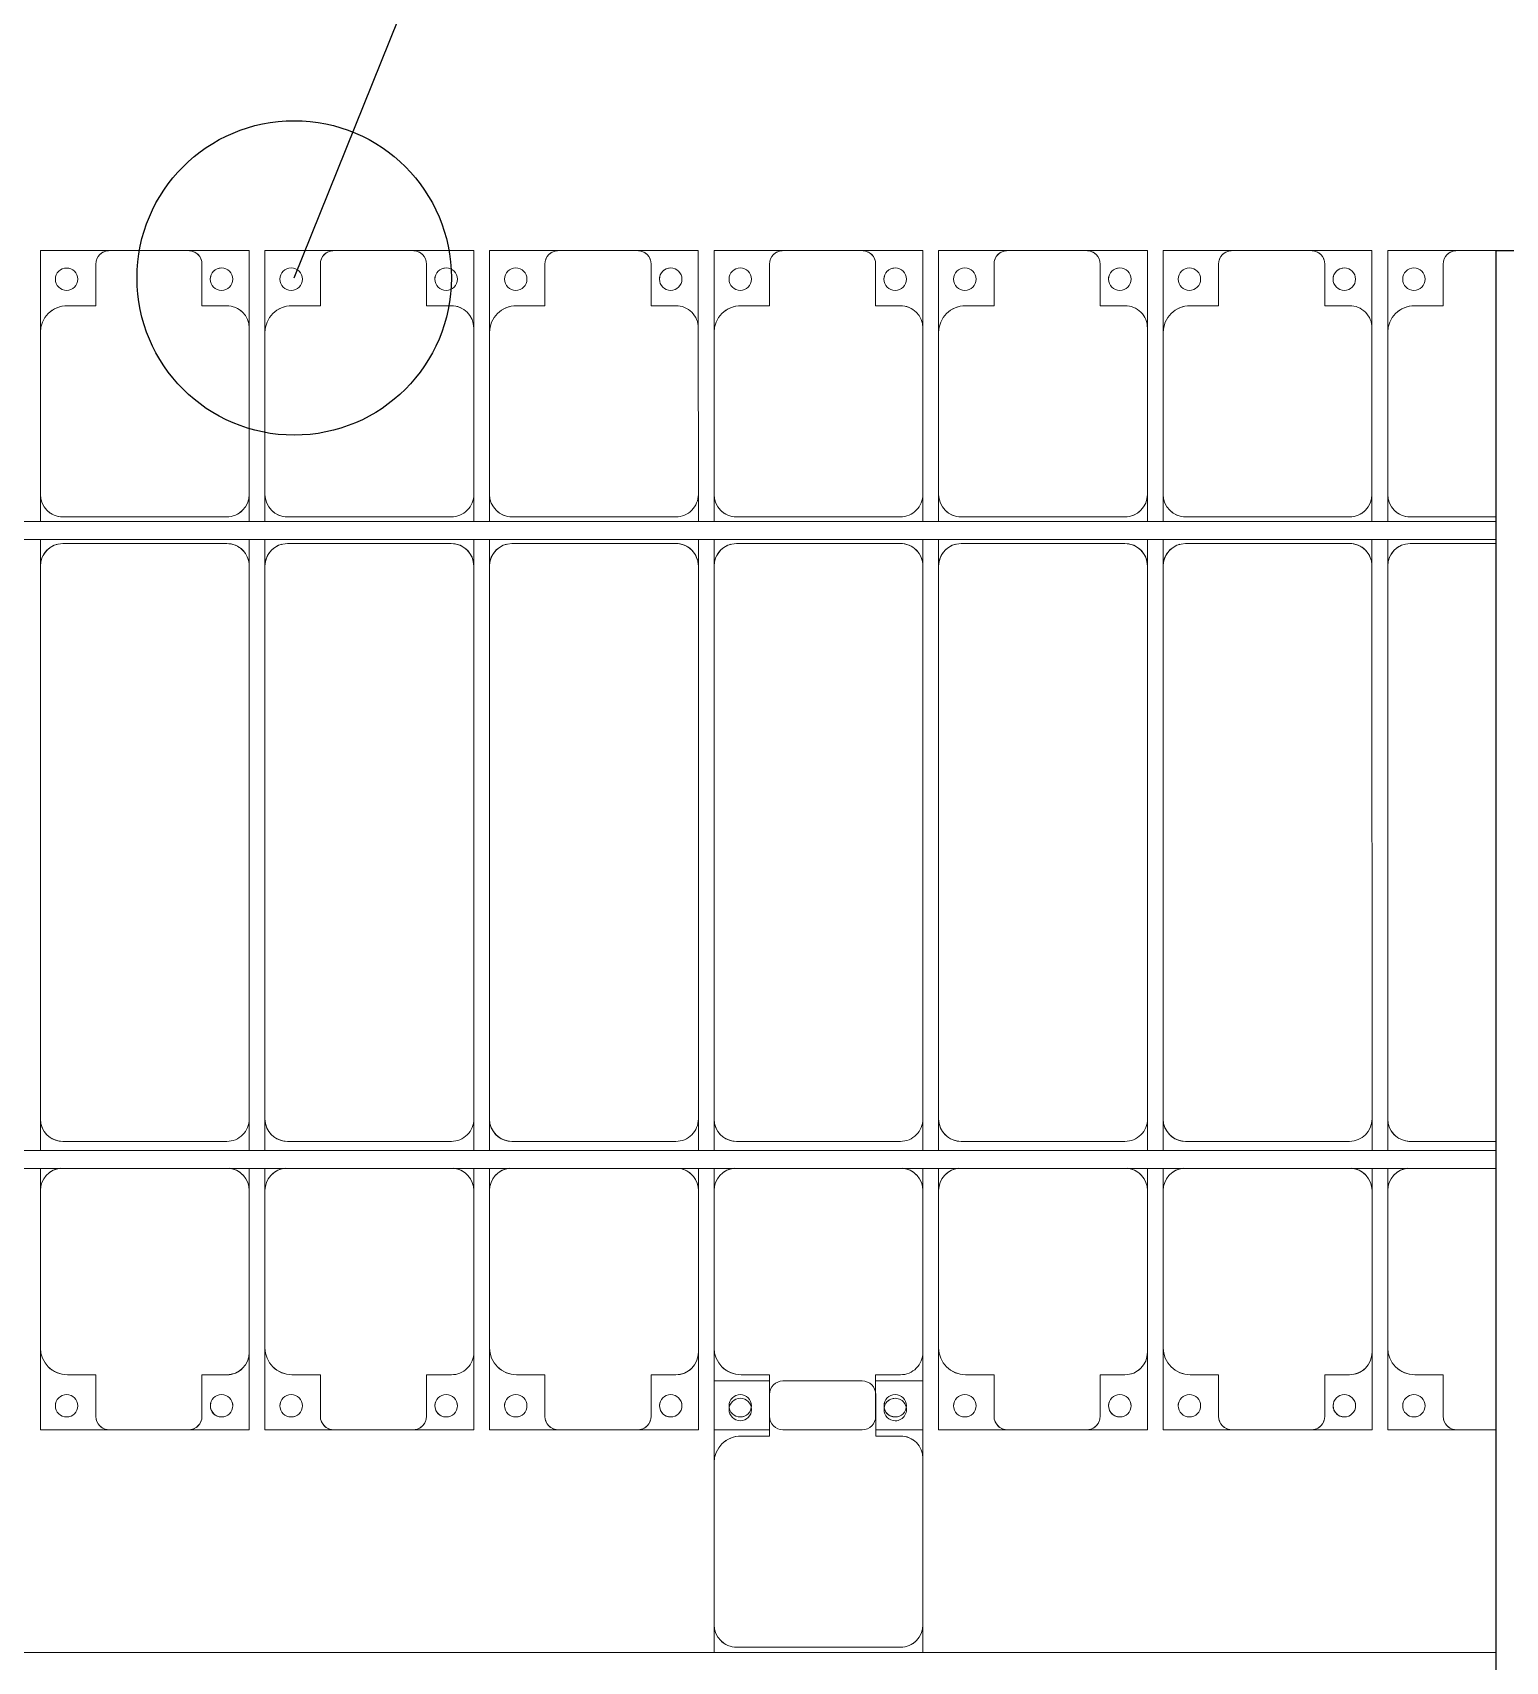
# Model space of a CAD drawing. Header units: millimetres. Extents: x -496478 to -186190, y -204059 to -87354.
# Drawn here: x -400492 to -397212, y -98423 to -94798 of the extents above; entities that cross this region are included whole.
import ezdxf

# ---------------------------------------------------------------- set-up
doc = ezdxf.new("R2010")
doc.units = ezdxf.units.MM
for name, color, linetype, lineweight in [('A-DETL-MBND', 5, 'Continuous', 9), ('A-GENM', 13, 'Continuous', 9), ('S-BEAM', 12, 'Continuous', 9)]:
    doc.layers.add(name, color=color, linetype=linetype, lineweight=lineweight)
doc.layers.add('GC-BICH NEO', color=6, linetype='Continuous')
doc.layers.add('GC-DAY NEO', color=5, linetype='Continuous')

# ---------------------------------------------------------------- blocks, each defined once
blk = doc.blocks.new('Dải phao đi lại kèm đỡ invester - DẢI PHAO ĐI LẠI-V1-BỐ TRÍ KHUNG KẾT CẤU BÈ PIN 01')
at = {"layer": 'A-DETL-MBND', "color": 8}
for p, q in [((38258.4, 1312.2), (38411.8, 1312.2)), ((38258.4, 1129.7), (38258.4, 1312.2)), ((38411.8, 1312.2), (38258.4, 1312.2)), ((38588.2, 1312.2), (38411.8, 1312.2)), ((38588.2, 1312.2), (38723.4, 1312.2)), ((38723.4, 1312.2), (38588.2, 1312.2)), ((38723.4, 1312.2), (38723.4, 1139.7)), ((38758.4, 1312.2), (38911.8, 1312.2)), ((38758.4, 1129.7), (38758.4, 1312.2)), ((38911.8, 1312.2), (38758.4, 1312.2)), ((39088.2, 1312.2), (38911.8, 1312.2)), ((39088.2, 1312.2), (39223.4, 1312.2)), ((39223.4, 1312.2), (39088.2, 1312.2)), ((39223.4, 1312.2), (39223.4, 1139.7)), ((39258.4, 1312.2), (39411.8, 1312.2)), ((39258.4, 1129.7), (39258.4, 1312.2)), ((39411.8, 1312.2), (39258.4, 1312.2)), ((39588.2, 1312.2), (39411.8, 1312.2)), ((39588.2, 1312.2), (39723.4, 1312.2)), ((39723.4, 1312.2), (39588.2, 1312.2)), ((39723.4, 1312.2), (39723.4, 1139.7)), ((39758.4, 1312.2), (39911.8, 1312.2)), ((39758.4, 1129.7), (39758.4, 1312.2)), ((39911.8, 1312.2), (39758.4, 1312.2)), ((40088.2, 1312.2), (39911.8, 1312.2)), ((40088.2, 1312.2), (40223.4, 1312.2)), ((40223.4, 1312.2), (40088.2, 1312.2)), ((40223.4, 1312.2), (40223.4, 1139.7)), ((40258.4, 1312.2), (40411.8, 1312.2)), ((40258.4, 1129.7), (40258.4, 1312.2)), ((40411.8, 1312.2), (40258.4, 1312.2)), ((40588.2, 1312.2), (40411.8, 1312.2)), ((40588.2, 1312.2), (40723.4, 1312.2)), ((40723.4, 1312.2), (40588.2, 1312.2)), ((40723.4, 1312.2), (40723.4, 1139.7)), ((40758.4, 1312.2), (40911.8, 1312.2)), ((40758.4, 1129.7), (40758.4, 1312.2)), ((40911.8, 1312.2), (40758.4, 1312.2)), ((41088.2, 1312.2), (40911.8, 1312.2)), ((41088.2, 1312.2), (41223.4, 1312.2)), ((41223.4, 1312.2), (41088.2, 1312.2)), ((41223.4, 1312.2), (41223.4, 1139.7)), ((41258.4, 1312.2), (41411.8, 1312.2)), ((41258.4, 1129.7), (41258.4, 1312.2)), ((41411.8, 1312.2), (41258.4, 1312.2)), ((41500, 1312.2), (41411.8, 1312.2)), ((38381.8, 1282.2), (38381.8, 1189.7)), ((38618.2, 1189.7), (38618.2, 1282.2)), ((38881.8, 1282.2), (38881.8, 1189.7)), ((39118.2, 1189.7), (39118.2, 1282.2)), ((39381.8, 1282.2), (39381.8, 1189.7)), ((39618.2, 1189.7), (39618.2, 1282.2)), ((39881.8, 1282.2), (39881.8, 1189.7)), ((40118.2, 1189.7), (40118.2, 1282.2)), ((40381.8, 1282.2), (40381.8, 1189.7)), ((40618.2, 1189.7), (40618.2, 1282.2)), ((40881.8, 1282.2), (40881.8, 1189.7)), ((41118.2, 1189.7), (41118.2, 1282.2)), ((41381.8, 1282.2), (41381.8, 1189.7)), ((38381.8, 1189.7), (38318.4, 1189.7)), ((38673.4, 1189.7), (38618.2, 1189.7)), ((38881.8, 1189.7), (38818.4, 1189.7)), ((39173.4, 1189.7), (39118.2, 1189.7)), ((39381.8, 1189.7), (39318.4, 1189.7)), ((39673.4, 1189.7), (39618.2, 1189.7)), ((39881.8, 1189.7), (39818.4, 1189.7)), ((40173.4, 1189.7), (40118.2, 1189.7)), ((40381.8, 1189.7), (40318.4, 1189.7)), ((40673.4, 1189.7), (40618.2, 1189.7)), ((40881.8, 1189.7), (40818.4, 1189.7)), ((41173.4, 1189.7), (41118.2, 1189.7)), ((41381.8, 1189.7), (41318.4, 1189.7)), ((38258.4, 1129.7), (38258.4, 769.7)), ((38723.4, 769.7), (38723.4, 1139.7)), ((38758.4, 1129.7), (38758.4, 769.7)), ((39223.4, 769.7), (39223.4, 1139.7)), ((39258.4, 1129.7), (39258.4, 769.7)), ((39723.4, 769.7), (39723.4, 1139.7)), ((39758.4, 1129.7), (39758.4, 769.7)), ((40223.4, 769.7), (40223.4, 1139.7)), ((40258.4, 1129.7), (40258.4, 769.7)), ((40723.4, 769.7), (40723.4, 1139.7)), ((40758.4, 1129.7), (40758.4, 769.7)), ((41223.4, 769.7), (41223.4, 1139.7)), ((41258.4, 1129.7), (41258.4, 769.7)), ((38258.4, 709.7), (38258.4, 769.7)), ((38723.4, 769.7), (38723.4, 709.7)), ((38758.4, 709.7), (38758.4, 769.7)), ((39223.4, 769.7), (39223.4, 709.7)), ((39258.4, 709.7), (39258.4, 769.7)), ((39723.4, 769.7), (39723.4, 709.7)), ((39758.4, 709.7), (39758.4, 769.7)), ((40223.4, 769.7), (40223.4, 709.7)), ((40258.4, 709.7), (40258.4, 769.7)), ((40723.4, 769.7), (40723.4, 709.7)), ((40758.4, 709.7), (40758.4, 769.7)), ((41223.4, 769.7), (41223.4, 709.7)), ((41258.4, 709.7), (41258.4, 769.7)), ((38308.4, 719.7), (38673.4, 719.7)), ((38808.4, 719.7), (39173.4, 719.7)), ((39308.4, 719.7), (39673.4, 719.7)), ((39808.4, 719.7), (40173.4, 719.7)), ((40308.4, 719.7), (40673.4, 719.7)), ((40808.4, 719.7), (41173.4, 719.7)), ((41308.4, 719.7), (41500, 719.7)), ((38258.4, 610.3), (38258.4, 669.7)), ((38673.4, 660.3), (38308.4, 660.3)), ((38723.4, 669.7), (38723.4, 610.3)), ((38758.4, 610.3), (38758.4, 669.7)), ((39173.4, 660.3), (38808.4, 660.3)), ((39223.4, 669.7), (39223.4, 610.3)), ((39258.4, 610.3), (39258.4, 669.7)), ((39673.4, 660.3), (39308.4, 660.3)), ((39723.4, 669.7), (39723.4, 610.3)), ((39758.4, 610.3), (39758.4, 669.7)), ((40173.4, 660.3), (39808.4, 660.3)), ((40223.4, 669.7), (40223.4, 610.3)), ((40258.4, 610.3), (40258.4, 669.7)), ((40673.4, 660.3), (40308.4, 660.3)), ((40723.4, 669.7), (40723.4, 610.3)), ((40758.4, 610.3), (40758.4, 669.7)), ((41173.4, 660.3), (40808.4, 660.3)), ((41223.4, 669.7), (41223.4, 610.3)), ((41258.4, 610.3), (41258.4, 669.7)), ((41500, 660.3), (41308.4, 660.3)), ((38258.4, 610.3), (38258.4, -620.3)), ((38723.4, -620.3), (38723.4, 610.3)), ((38758.4, 610.3), (38758.4, -620.3)), ((39223.4, -620.3), (39223.4, 610.3)), ((39258.4, 610.3), (39258.4, -620.3)), ((39723.4, -620.3), (39723.4, 610.3)), ((39758.4, 610.3), (39758.4, -620.3)), ((40223.4, -620.3), (40223.4, 610.3)), ((40258.4, 610.3), (40258.4, -620.3)), ((40723.4, -620.3), (40723.4, 610.3)), ((40758.4, 610.3), (40758.4, -620.3)), ((41223.4, -620.3), (41223.4, 610.3)), ((41258.4, 610.3), (41258.4, -620.3)), ((38258.4, -690.3), (38258.4, -620.3)), ((38723.4, -620.3), (38723.4, -690.3)), ((38758.4, -690.3), (38758.4, -620.3)), ((39223.4, -620.3), (39223.4, -690.3)), ((39258.4, -690.3), (39258.4, -620.3)), ((39723.4, -620.3), (39723.4, -690.3)), ((39758.4, -690.3), (39758.4, -620.3)), ((40223.4, -620.3), (40223.4, -690.3)), ((40258.4, -690.3), (40258.4, -620.3)), ((40723.4, -620.3), (40723.4, -690.3)), ((40758.4, -690.3), (40758.4, -620.3)), ((41223.4, -620.3), (41223.4, -690.3)), ((41258.4, -690.3), (41258.4, -620.3)), ((38308.4, -670.3), (38673.4, -670.3)), ((38808.4, -670.3), (39173.4, -670.3)), ((39308.4, -670.3), (39673.4, -670.3)), ((39808.4, -670.3), (40173.4, -670.3)), ((40308.4, -670.3), (40673.4, -670.3)), ((40808.4, -670.3), (41173.4, -670.3)), ((41308.4, -670.3), (41500, -670.3)), ((38258.4, -779.7), (38258.4, -730.3)), ((38723.4, -730.3), (38723.4, -779.7)), ((38758.4, -779.7), (38758.4, -730.3)), ((39223.4, -730.3), (39223.4, -779.7)), ((39258.4, -779.7), (39258.4, -730.3)), ((39723.4, -730.3), (39723.4, -779.7)), ((39758.4, -779.7), (39758.4, -730.3)), ((40223.4, -730.3), (40223.4, -779.7)), ((40258.4, -779.7), (40258.4, -730.3)), ((40723.4, -730.3), (40723.4, -779.7)), ((40758.4, -779.7), (40758.4, -730.3)), ((41223.4, -730.3), (41223.4, -779.7)), ((41258.4, -779.7), (41258.4, -730.3)), ((38258.4, -779.7), (38258.4, -1129.7)), ((38723.4, -1139.7), (38723.4, -779.7)), ((38758.4, -779.7), (38758.4, -1129.7)), ((39223.4, -1139.7), (39223.4, -779.7)), ((39258.4, -779.7), (39258.4, -1129.7)), ((39723.4, -1139.7), (39723.4, -779.7)), ((39758.4, -779.7), (39758.4, -1129.7)), ((40223.4, -1139.7), (40223.4, -779.7)), ((40258.4, -779.7), (40258.4, -1129.7)), ((40723.4, -1139.7), (40723.4, -779.7)), ((40758.4, -779.7), (40758.4, -1129.7)), ((41223.4, -1139.7), (41223.4, -779.7)), ((41258.4, -779.7), (41258.4, -1129.7)), ((38258.4, -1312.2), (38258.4, -1129.7)), ((38723.4, -1139.7), (38723.4, -1312.2)), ((38758.4, -1312.2), (38758.4, -1129.7)), ((39223.4, -1139.7), (39223.4, -1312.2)), ((39258.4, -1312.2), (39258.4, -1129.7)), ((39723.4, -1139.7), (39723.4, -1312.2)), ((39758.4, -1312.2), (39758.4, -1129.7)), ((40223.4, -1139.7), (40223.4, -1312.2)), ((40258.4, -1312.2), (40258.4, -1129.7)), ((40723.4, -1139.7), (40723.4, -1312.2)), ((40758.4, -1312.2), (40758.4, -1129.7)), ((41223.4, -1139.7), (41223.4, -1312.2)), ((41258.4, -1312.2), (41258.4, -1129.7)), ((38318.4, -1189.7), (38381.8, -1189.7)), ((38381.8, -1189.7), (38381.8, -1282.2)), ((38618.2, -1282.2), (38618.2, -1189.7)), ((38618.2, -1189.7), (38673.4, -1189.7)), ((38818.4, -1189.7), (38881.8, -1189.7)), ((38881.8, -1189.7), (38881.8, -1282.2)), ((39118.2, -1282.2), (39118.2, -1189.7)), ((39118.2, -1189.7), (39173.4, -1189.7)), ((39318.4, -1189.7), (39381.8, -1189.7)), ((39381.8, -1189.7), (39381.8, -1282.2)), ((39618.2, -1282.2), (39618.2, -1189.7)), ((39618.2, -1189.7), (39673.4, -1189.7)), ((39818.4, -1189.7), (39881.8, -1189.7)), ((39881.8, -1189.7), (39881.8, -1282.2)), ((40118.2, -1282.2), (40118.2, -1189.7)), ((40118.2, -1189.7), (40173.4, -1189.7)), ((40318.4, -1189.7), (40381.8, -1189.7)), ((40381.8, -1189.7), (40381.8, -1282.2)), ((40618.2, -1282.2), (40618.2, -1189.7)), ((40618.2, -1189.7), (40673.4, -1189.7)), ((40818.4, -1189.7), (40881.8, -1189.7)), ((40881.8, -1189.7), (40881.8, -1282.2)), ((41118.2, -1282.2), (41118.2, -1189.7)), ((41118.2, -1189.7), (41173.4, -1189.7)), ((41318.4, -1189.7), (41381.8, -1189.7)), ((41381.8, -1189.7), (41381.8, -1282.2)), ((38411.8, -1312.2), (38258.4, -1312.2)), ((38258.4, -1312.2), (38411.8, -1312.2)), ((38411.8, -1312.2), (38588.2, -1312.2)), ((38723.4, -1312.2), (38588.2, -1312.2)), ((38588.2, -1312.2), (38723.4, -1312.2)), ((38911.8, -1312.2), (38758.4, -1312.2)), ((38758.4, -1312.2), (38911.8, -1312.2)), ((38911.8, -1312.2), (39088.2, -1312.2)), ((39223.4, -1312.2), (39088.2, -1312.2)), ((39088.2, -1312.2), (39223.4, -1312.2)), ((39411.8, -1312.2), (39258.4, -1312.2)), ((39258.4, -1312.2), (39411.8, -1312.2)), ((39411.8, -1312.2), (39588.2, -1312.2)), ((39723.4, -1312.2), (39588.2, -1312.2)), ((39588.2, -1312.2), (39723.4, -1312.2)), ((39881.8, -1312.2), (39758.4, -1312.2)), ((39911.8, -1312.2), (40088.2, -1312.2)), ((40223.4, -1312.2), (40118.2, -1312.2)), ((40411.8, -1312.2), (40258.4, -1312.2)), ((40258.4, -1312.2), (40411.8, -1312.2)), ((40411.8, -1312.2), (40588.2, -1312.2)), ((40723.4, -1312.2), (40588.2, -1312.2)), ((40588.2, -1312.2), (40723.4, -1312.2)), ((40911.8, -1312.2), (40758.4, -1312.2)), ((40758.4, -1312.2), (40911.8, -1312.2)), ((40911.8, -1312.2), (41088.2, -1312.2)), ((41223.4, -1312.2), (41088.2, -1312.2)), ((41088.2, -1312.2), (41223.4, -1312.2)), ((41411.8, -1312.2), (41258.4, -1312.2)), ((41258.4, -1312.2), (41411.8, -1312.2)), ((41411.8, -1312.2), (41500, -1312.2))]:
    blk.add_line(p, q, dxfattribs=at)
for centre, radius, start, end in [((38411.8, 1282.2), 30, 90, 180), ((38411.8, 1282.2), 30, 90, 165), ((38411.8, 1282.2), 30, 90, 105), ((38411.8, 1282.2), 30, 90, 105), ((38588.2, 1282.2), 30, 360, 90), ((38588.2, 1282.2), 30, 75, 90), ((38588.2, 1282.2), 30, 15, 90), ((38588.2, 1282.2), 30, 75, 90), ((38911.8, 1282.2), 30, 90, 180), ((38911.8, 1282.2), 30, 90, 165), ((38911.8, 1282.2), 30, 90, 105), ((38911.8, 1282.2), 30, 90, 105), ((39088.2, 1282.2), 30, 360, 90), ((39088.2, 1282.2), 30, 75, 90), ((39088.2, 1282.2), 30, 15, 90), ((39088.2, 1282.2), 30, 75, 90), ((39411.8, 1282.2), 30, 90, 180), ((39411.8, 1282.2), 30, 90, 165), ((39411.8, 1282.2), 30, 90, 105), ((39411.8, 1282.2), 30, 90, 105), ((39588.2, 1282.2), 30, 360, 90), ((39588.2, 1282.2), 30, 75, 90), ((39588.2, 1282.2), 30, 15, 90), ((39588.2, 1282.2), 30, 75, 90), ((39911.8, 1282.2), 30, 90, 180), ((39911.8, 1282.2), 30, 90, 165), ((39911.8, 1282.2), 30, 90, 105), ((39911.8, 1282.2), 30, 90, 105), ((40088.2, 1282.2), 30, 360, 90), ((40088.2, 1282.2), 30, 75, 90), ((40088.2, 1282.2), 30, 15, 90), ((40088.2, 1282.2), 30, 75, 90), ((40411.8, 1282.2), 30, 90, 180), ((40411.8, 1282.2), 30, 90, 165), ((40411.8, 1282.2), 30, 90, 105), ((40411.8, 1282.2), 30, 90, 105), ((40588.2, 1282.2), 30, 0, 90), ((40588.2, 1282.2), 30, 75, 90), ((40588.2, 1282.2), 30, 15, 90), ((40588.2, 1282.2), 30, 75, 90), ((40911.8, 1282.2), 30, 90, 180), ((40911.8, 1282.2), 30, 90, 165), ((40911.8, 1282.2), 30, 90, 105), ((40911.8, 1282.2), 30, 90, 105), ((41088.2, 1282.2), 30, 0, 90), ((41088.2, 1282.2), 30, 75, 90), ((41088.2, 1282.2), 30, 15, 90), ((41088.2, 1282.2), 30, 75, 90), ((41411.8, 1282.2), 30, 90, 180), ((41411.8, 1282.2), 30, 90, 165), ((41411.8, 1282.2), 30, 90, 105), ((41411.8, 1282.2), 30, 90, 105), ((38316.8, 1248.6), 25, 90, 270), ((38316.8, 1248.6), 25, 270, 90), ((38661.8, 1248.6), 25, 90, 270), ((38661.8, 1248.6), 25, 120, 135), ((38661.8, 1248.6), 25, 90, 105), ((38661.8, 1248.6), 25, 270, 90), ((38816.8, 1248.6), 25, 90, 270), ((38816.8, 1248.6), 25, 270, 90), ((39161.8, 1248.6), 25, 90, 270), ((39161.8, 1248.6), 25, 120, 135), ((39161.8, 1248.6), 25, 90, 105), ((39161.8, 1248.6), 25, 270, 90), ((39316.8, 1248.6), 25, 90, 270), ((39316.8, 1248.6), 25, 270, 90), ((39661.8, 1248.6), 25, 90, 270), ((39661.8, 1248.6), 25, 120, 135), ((39661.8, 1248.6), 25, 90, 105), ((39661.8, 1248.6), 25, 270, 90), ((39816.8, 1248.6), 25, 90, 270), ((39816.8, 1248.6), 25, 270, 90), ((40161.8, 1248.6), 25, 90, 270), ((40161.8, 1248.6), 25, 120, 135), ((40161.8, 1248.6), 25, 90, 105), ((40161.8, 1248.6), 25, 270, 90), ((40316.8, 1248.6), 25, 90, 270), ((40316.8, 1248.6), 25, 270, 90), ((40661.8, 1248.6), 25, 90, 270), ((40661.8, 1248.6), 25, 120, 135), ((40661.8, 1248.6), 25, 90, 105), ((40661.8, 1248.6), 25, 270, 90), ((40816.8, 1248.6), 25, 90, 270), ((40816.8, 1248.6), 25, 270, 90), ((41161.8, 1248.6), 25, 90, 270), ((41161.8, 1248.6), 25, 120, 135), ((41161.8, 1248.6), 25, 90, 105), ((41161.8, 1248.6), 25, 270, 90), ((41316.8, 1248.6), 25, 90, 270), ((41316.8, 1248.6), 25, 270, 90), ((38661.8, 1248.6), 25, 150, 180), ((39161.8, 1248.6), 25, 150, 180), ((39661.8, 1248.6), 25, 150, 180), ((40161.8, 1248.6), 25, 150, 180), ((40661.8, 1248.6), 25, 150, 180), ((41161.8, 1248.6), 25, 150, 180), ((38318.4, 1129.7), 60, 90, 180), ((38318.4, 1129.7), 60, 90, 135), ((38673.4, 1139.7), 50, 0, 90), ((38673.4, 1139.7), 50, 45, 90), ((38818.4, 1129.7), 60, 90, 180), ((38818.4, 1129.7), 60, 90, 135), ((39173.4, 1139.7), 50, 0, 90), ((39173.4, 1139.7), 50, 45, 90), ((39318.4, 1129.7), 60, 90, 180), ((39318.4, 1129.7), 60, 90, 135), ((39673.4, 1139.7), 50, 360, 90), ((39673.4, 1139.7), 50, 45, 90), ((39818.4, 1129.7), 60, 90, 180), ((39818.4, 1129.7), 60, 90, 135), ((40173.4, 1139.7), 50, 0, 90), ((40173.4, 1139.7), 50, 45, 90), ((40318.4, 1129.7), 60, 90, 180), ((40318.4, 1129.7), 60, 90, 135), ((40673.4, 1139.7), 50, 360, 90), ((40673.4, 1139.7), 50, 45, 90), ((40818.4, 1129.7), 60, 90, 180), ((40818.4, 1129.7), 60, 90, 135), ((41173.4, 1139.7), 50, 360, 90), ((41173.4, 1139.7), 50, 45, 90), ((41318.4, 1129.7), 60, 90, 180), ((41318.4, 1129.7), 60, 90, 135), ((38308.4, 769.7), 50, 180, 270), ((38673.4, 769.7), 50, 270, 360), ((38808.4, 769.7), 50, 180, 270), ((39173.4, 769.7), 50, 270, 0), ((39308.4, 769.7), 50, 180, 270), ((39673.4, 769.7), 50, 270, 0), ((39808.4, 769.7), 50, 180, 270), ((40173.4, 769.7), 50, 270, 0), ((40308.4, 769.7), 50, 180, 270), ((40673.4, 769.7), 50, 270, 360), ((40808.4, 769.7), 50, 180, 270), ((41173.4, 769.7), 50, 270, 360), ((41308.4, 769.7), 50, 180, 270), ((38308.4, 769.7), 50, 225, 270), ((38673.4, 769.7), 50, 270, 315), ((38808.4, 769.7), 50, 225, 270), ((39173.4, 769.7), 50, 270, 315), ((39308.4, 769.7), 50, 225, 270), ((39673.4, 769.7), 50, 270, 315), ((39808.4, 769.7), 50, 225, 270), ((40173.4, 769.7), 50, 270, 315), ((40308.4, 769.7), 50, 225, 270), ((40673.4, 769.7), 50, 270, 315), ((40808.4, 769.7), 50, 225, 270), ((41173.4, 769.7), 50, 270, 315), ((41308.4, 769.7), 50, 225, 270), ((38308.4, 610.3), 50, 90, 180), ((38308.4, 610.3), 50, 105, 180), ((38673.4, 610.3), 50, 360, 90), ((38673.4, 610.3), 50, 15, 90), ((38808.4, 610.3), 50, 90, 180), ((38808.4, 610.3), 50, 105, 180), ((39173.4, 610.3), 50, 0, 90), ((39173.4, 610.3), 50, 15, 90), ((39308.4, 610.3), 50, 90, 180), ((39308.4, 610.3), 50, 105, 180), ((39673.4, 610.3), 50, 360, 90), ((39673.4, 610.3), 50, 15, 90), ((39808.4, 610.3), 50, 90, 180), ((39808.4, 610.3), 50, 105, 180), ((40173.4, 610.3), 50, 360, 90), ((40173.4, 610.3), 50, 15, 90), ((40308.4, 610.3), 50, 90, 180), ((40308.4, 610.3), 50, 105, 180), ((40673.4, 610.3), 50, 0, 90), ((40673.4, 610.3), 50, 15, 90), ((40808.4, 610.3), 50, 90, 180), ((40808.4, 610.3), 50, 105, 180), ((41173.4, 610.3), 50, 360, 90), ((41173.4, 610.3), 50, 15, 90), ((41308.4, 610.3), 50, 90, 180), ((41308.4, 610.3), 50, 120, 180), ((38308.4, -620.3), 50, 180, 270), ((38308.4, -620.3), 50, 195, 270), ((38673.4, -620.3), 50, 270, 0), ((38673.4, -620.3), 50, 270, 0), ((38808.4, -620.3), 50, 180, 270), ((38808.4, -620.3), 50, 195, 270), ((39173.4, -620.3), 50, 270, 0), ((39173.4, -620.3), 50, 270, 0), ((39308.4, -620.3), 50, 180, 270), ((39308.4, -620.3), 50, 195, 270), ((39673.4, -620.3), 50, 270, 0), ((39673.4, -620.3), 50, 270, 0), ((39808.4, -620.3), 50, 180, 270), ((39808.4, -620.3), 50, 195, 270), ((40173.4, -620.3), 50, 270, 0), ((40173.4, -620.3), 50, 270, 0), ((40308.4, -620.3), 50, 180, 270), ((40308.4, -620.3), 50, 195, 270), ((40673.4, -620.3), 50, 270, 0), ((40673.4, -620.3), 50, 270, 0), ((40808.4, -620.3), 50, 180, 270), ((40808.4, -620.3), 50, 195, 270), ((41173.4, -620.3), 50, 270, 360), ((41173.4, -620.3), 50, 270, 360), ((41308.4, -620.3), 50, 180, 270), ((41308.4, -620.3), 50, 195, 240), ((41308.4, -620.3), 50, 255, 270), ((38308.4, -779.7), 50, 95.7981, 180), ((38308.4, -779.7), 50, 95.7981, 135), ((38673.4, -779.7), 50, 0, 84.2019), ((38673.4, -779.7), 50, 45, 84.2019), ((38808.4, -779.7), 50, 95.7981, 180), ((38808.4, -779.7), 50, 95.7981, 135), ((39173.4, -779.7), 50, 0, 84.2019), ((39173.4, -779.7), 50, 45, 84.2019), ((39308.4, -779.7), 50, 95.7981, 180), ((39308.4, -779.7), 50, 95.7981, 135), ((39673.4, -779.7), 50, 0, 77.2174), ((39673.4, -779.7), 50, 45, 77.2174), ((39808.4, -779.7), 50, 95.7981, 180), ((39808.4, -779.7), 50, 95.7981, 135), ((40173.4, -779.7), 50, 0, 84.2019), ((40173.4, -779.7), 50, 45, 84.2019), ((40308.4, -779.7), 50, 95.7981, 180), ((40308.4, -779.7), 50, 95.7981, 135), ((40673.4, -779.7), 50, 0, 84.2019), ((40673.4, -779.7), 50, 45, 84.2019), ((40808.4, -779.7), 50, 95.7981, 180), ((40808.4, -779.7), 50, 95.7981, 135), ((41173.4, -779.7), 50, 0, 84.2019), ((41173.4, -779.7), 50, 45, 84.2019), ((41308.4, -779.7), 50, 95.7981, 180), ((41308.4, -779.7), 50, 95.7981, 135), ((38318.4, -1129.7), 60, 180, 270), ((38673.4, -1139.7), 50, 270, 360), ((38818.4, -1129.7), 60, 180, 270), ((39173.4, -1139.7), 50, 270, 0), ((39318.4, -1129.7), 60, 180, 270), ((39673.4, -1139.7), 50, 270, 360), ((39818.4, -1129.7), 60, 180, 270), ((40173.4, -1139.7), 50, 270, 0), ((40318.4, -1129.7), 60, 180, 270), ((40673.4, -1139.7), 50, 270, 360), ((40818.4, -1129.7), 60, 180, 270), ((41173.4, -1139.7), 50, 270, 360), ((41318.4, -1129.7), 60, 180, 270), ((38318.4, -1129.7), 60, 225, 270), ((38673.4, -1139.7), 50, 270, 315), ((38818.4, -1129.7), 60, 225, 270), ((39173.4, -1139.7), 50, 270, 315), ((39318.4, -1129.7), 60, 225, 270), ((39673.4, -1139.7), 50, 270, 315), ((39818.4, -1129.7), 60, 225, 270), ((40173.4, -1139.7), 50, 270, 315), ((40318.4, -1129.7), 60, 225, 270), ((40673.4, -1139.7), 50, 270, 315), ((40818.4, -1129.7), 60, 225, 270), ((41173.4, -1139.7), 50, 270, 315), ((41318.4, -1129.7), 60, 225, 270), ((38316.8, -1258.6), 25, 90, 270), ((38316.8, -1258.6), 25, 165, 180), ((38316.8, -1258.6), 25, 270, 90), ((38661.8, -1258.6), 25, 90, 270), ((38661.8, -1258.6), 25, 165, 270), ((38661.8, -1258.6), 25, 270, 90), ((38661.8, -1258.6), 25, 360, 15), ((38816.8, -1258.6), 25, 90, 270), ((38816.8, -1258.6), 25, 165, 180), ((38816.8, -1258.6), 25, 270, 90), ((39161.8, -1258.6), 25, 90, 270), ((39161.8, -1258.6), 25, 165, 270), ((39161.8, -1258.6), 25, 270, 90), ((39161.8, -1258.6), 25, 0, 15), ((39316.8, -1258.6), 25, 90, 270), ((39316.8, -1258.6), 25, 165, 180), ((39316.8, -1258.6), 25, 270, 90), ((39661.8, -1258.6), 25, 90, 270), ((39661.8, -1258.6), 25, 165, 270), ((39661.8, -1258.6), 25, 270, 90), ((39661.8, -1258.6), 25, 0, 15), ((39816.8, -1258.6), 25, 90, 270), ((39816.8, -1258.6), 25, 270, 90), ((40161.8, -1258.6), 25, 90, 270), ((40161.8, -1258.6), 25, 165, 270), ((40161.8, -1258.6), 25, 270, 90), ((40316.8, -1258.6), 25, 90, 270), ((40316.8, -1258.6), 25, 165, 180), ((40316.8, -1258.6), 25, 270, 90), ((40661.8, -1258.6), 25, 90, 270), ((40661.8, -1258.6), 25, 165, 270), ((40661.8, -1258.6), 25, 270, 90), ((40661.8, -1258.6), 25, 0, 15), ((40816.8, -1258.6), 25, 90, 270), ((40816.8, -1258.6), 25, 165, 180), ((40816.8, -1258.6), 25, 270, 90), ((41161.8, -1258.6), 25, 90, 270), ((41161.8, -1258.6), 25, 165, 270), ((41161.8, -1258.6), 25, 270, 90), ((41161.8, -1258.6), 25, 360, 15), ((41316.8, -1258.6), 25, 90, 270), ((41316.8, -1258.6), 25, 165, 180), ((41316.8, -1258.6), 25, 270, 90), ((38316.8, -1258.6), 25, 270, 285), ((38411.8, -1282.2), 30, 180, 270), ((38411.8, -1282.2), 30, 195, 270), ((38588.2, -1282.2), 30, 270, 360), ((38588.2, -1282.2), 30, 270, 345), ((38588.2, -1282.2), 30, 315, 330), ((38588.2, -1282.2), 30, 315, 330), ((38816.8, -1258.6), 25, 270, 285), ((38911.8, -1282.2), 30, 180, 270), ((38911.8, -1282.2), 30, 195, 270), ((39088.2, -1282.2), 30, 270, 0), ((39088.2, -1282.2), 30, 270, 345), ((39088.2, -1282.2), 30, 315, 330), ((39088.2, -1282.2), 30, 315, 330), ((39316.8, -1258.6), 25, 270, 285), ((39411.8, -1282.2), 30, 180, 270), ((39411.8, -1282.2), 30, 195, 270), ((39588.2, -1282.2), 30, 270, 0), ((39588.2, -1282.2), 30, 270, 345), ((39588.2, -1282.2), 30, 315, 330), ((39588.2, -1282.2), 30, 315, 330), ((39816.8, -1258.6), 25, 270, 285), ((39911.8, -1282.2), 30, 180, 270), ((40088.2, -1282.2), 30, 270, 360), ((40316.8, -1258.6), 25, 270, 285), ((40411.8, -1282.2), 30, 180, 270), ((40411.8, -1282.2), 30, 195, 270), ((40588.2, -1282.2), 30, 270, 0), ((40588.2, -1282.2), 30, 270, 345), ((40588.2, -1282.2), 30, 315, 330), ((40588.2, -1282.2), 30, 315, 330), ((40816.8, -1258.6), 25, 270, 285), ((40911.8, -1282.2), 30, 180, 270), ((40911.8, -1282.2), 30, 195, 270), ((41088.2, -1282.2), 30, 270, 0), ((41088.2, -1282.2), 30, 270, 345), ((41088.2, -1282.2), 30, 315, 330), ((41088.2, -1282.2), 30, 315, 330), ((41316.8, -1258.6), 25, 270, 285), ((41411.8, -1282.2), 30, 180, 270), ((41411.8, -1282.2), 30, 195, 270), ((38411.8, -1282.2), 30, 255, 270), ((38411.8, -1282.2), 30, 255, 270), ((38588.2, -1282.2), 30, 270, 285), ((38588.2, -1282.2), 30, 270, 285), ((38911.8, -1282.2), 30, 255, 270), ((38911.8, -1282.2), 30, 255, 270), ((39088.2, -1282.2), 30, 270, 285), ((39088.2, -1282.2), 30, 270, 285), ((39411.8, -1282.2), 30, 255, 270), ((39411.8, -1282.2), 30, 255, 270), ((39588.2, -1282.2), 30, 270, 285), ((39588.2, -1282.2), 30, 270, 285), ((40411.8, -1282.2), 30, 255, 270), ((40411.8, -1282.2), 30, 255, 270), ((40588.2, -1282.2), 30, 270, 285), ((40588.2, -1282.2), 30, 270, 285), ((40911.8, -1282.2), 30, 255, 270), ((40911.8, -1282.2), 30, 255, 270), ((41088.2, -1282.2), 30, 270, 285), ((41088.2, -1282.2), 30, 270, 285), ((41411.8, -1282.2), 30, 255, 270), ((41411.8, -1282.2), 30, 255, 270)]:
    blk.add_arc(centre, radius, start, end, dxfattribs=at)
blk = doc.blocks.new('Dai phao do pin - DẢI PHAO ĐỠ PIN-V21-BỐ TRÍ KHUNG KẾT CẤU BÈ PIN 01')
at = {"layer": 'A-DETL-MBND', "color": 8}
for p, q in [((68478, 241.6), (68539.7, 241.6)), ((68899.7, 241.6), (68539.7, 241.6)), ((68899.7, 241.6), (69082.2, 241.6)), ((69082.2, 241.6), (69082.2, 118.2)), ((68489.7, 191.6), (68489.7, -173.4)), ((68959.7, 118.2), (68959.7, 181.6)), ((69052.2, 118.2), (68959.7, 118.2)), ((69082.2, -88.2), (69082.2, 88.2)), ((68959.7, -173.4), (68959.7, -118.2)), ((68959.7, -118.2), (69052.2, -118.2)), ((69082.2, -118.2), (69082.2, -223.4)), ((68539.7, -223.4), (68478, -223.4)), ((68539.7, -223.4), (68909.7, -223.4)), ((69082.2, -223.4), (68909.7, -223.4))]:
    blk.add_line(p, q, dxfattribs=at)
for centre, radius, start, end in [((68539.7, 191.6), 50, 90, 180), ((68539.7, 191.6), 50, 135, 180), ((68899.7, 181.6), 60, 0, 90), ((68899.7, 181.6), 60, 0, 45), ((69018.6, 183.2), 25, 0, 180), ((69018.6, 183.2), 25, 180, 360), ((69052.2, 88.2), 30, 0, 90), ((69052.2, -88.2), 30, 270, 0), ((69018.6, -161.8), 25, 0, 180), ((69018.6, -161.8), 25, 60, 90), ((69018.6, -161.8), 25, 30, 45), ((68539.7, -173.4), 50, 180, 270), ((68539.7, -173.4), 50, 180, 225), ((68909.7, -173.4), 50, 270, 360), ((68909.7, -173.4), 50, 315, 360), ((69018.6, -161.8), 25, 180, 0), ((69018.6, -161.8), 25, 0, 15)]:
    blk.add_arc(centre, radius, start, end, dxfattribs=at)
blk = doc.blocks.new('Dầm C52 - Dầm C52-19519-BỐ TRÍ KHUNG KẾT CẤU BÈ PIN 01')
at = {"layer": 'S-BEAM', "color": 1}
for p, q in [((32500, 20), (38460, 20)), ((38460, -20), (32500, -20))]:
    blk.add_line(p, q, dxfattribs=at)
blk = doc.blocks.new('Dầm C52 - Hộp 40x60-24147-BỐ TRÍ KHUNG KẾT CẤU BÈ PIN 01')
at = {"layer": 'S-BEAM', "color": 3, "lineweight": 25}
for p, q in [((-37857.1, 20), (37857.1, 20)), ((37857.1, 20), (37857.1, -20))]:
    blk.add_line(p, q, dxfattribs=at)
blk = doc.blocks.new('HOBANMONG_BEPIN 1_rvt-1-BỐ TRÍ KHUNG KẾT CẤU BÈ PIN 01')
at = {"layer": 'A-GENM', "lineweight": 9}
for name, p, rotation in [('Dải phao đi lại kèm đỡ invester - DẢI PHAO ĐI LẠI-V1-BỐ TRÍ KHUNG KẾT CẤU BÈ PIN 01', (-438732.7, -96596), 0.0007586099545854), ('Dai phao do pin - DẢI PHAO ĐỠ PIN-V21-BỐ TRÍ KHUNG KẾT CẤU BÈ PIN 01', (-398731.7, -166881.2), 90.00075860989342)]:
    blk.add_blockref(name, p, dxfattribs=dict(at, rotation=rotation))
at = {"layer": 'S-BEAM', "lineweight": 9}
for name, p, rotation in [('Dầm C52 - Hộp 40x60-24147-BỐ TRÍ KHUNG KẾT CẤU BÈ PIN 01', (-397212.2, -133140.4), 90.00075860989166), ('Dầm C52 - Dầm C52-19519-BỐ TRÍ KHUNG KẾT CẤU BÈ PIN 01', (-364732.7, -95905.4), 180.0007586094741), ('Dầm C52 - Dầm C52-19519-BỐ TRÍ KHUNG KẾT CẤU BÈ PIN 01', (-364732.7, -97305.4), 180.0007586094741), ('Dầm C52 - Dầm C52-19519-BỐ TRÍ KHUNG KẾT CẤU BÈ PIN 01', (-364732.6, -98422.7), 180.0007586094741)]:
    blk.add_blockref(name, p, dxfattribs=dict(at, rotation=rotation))

msp = doc.modelspace()

# ---------------------------------------------------------------- linework, layer by layer
at = {"layer": 'GC-BICH NEO'}
msp.add_circle((-399909.2, -95344), 350, dxfattribs=at)
at = {"layer": 'GC-DAY NEO'}
msp.add_line((-399909.2, -95344), (-396917.2, -87924.6), dxfattribs=at)

# ---------------------------------------------------------------- block references
at = {"lineweight": 5}
msp.add_blockref('HOBANMONG_BEPIN 1_rvt-1-BỐ TRÍ KHUNG KẾT CẤU BÈ PIN 01', (0, 0), dxfattribs=at)

doc.saveas('drawing.dxf')
